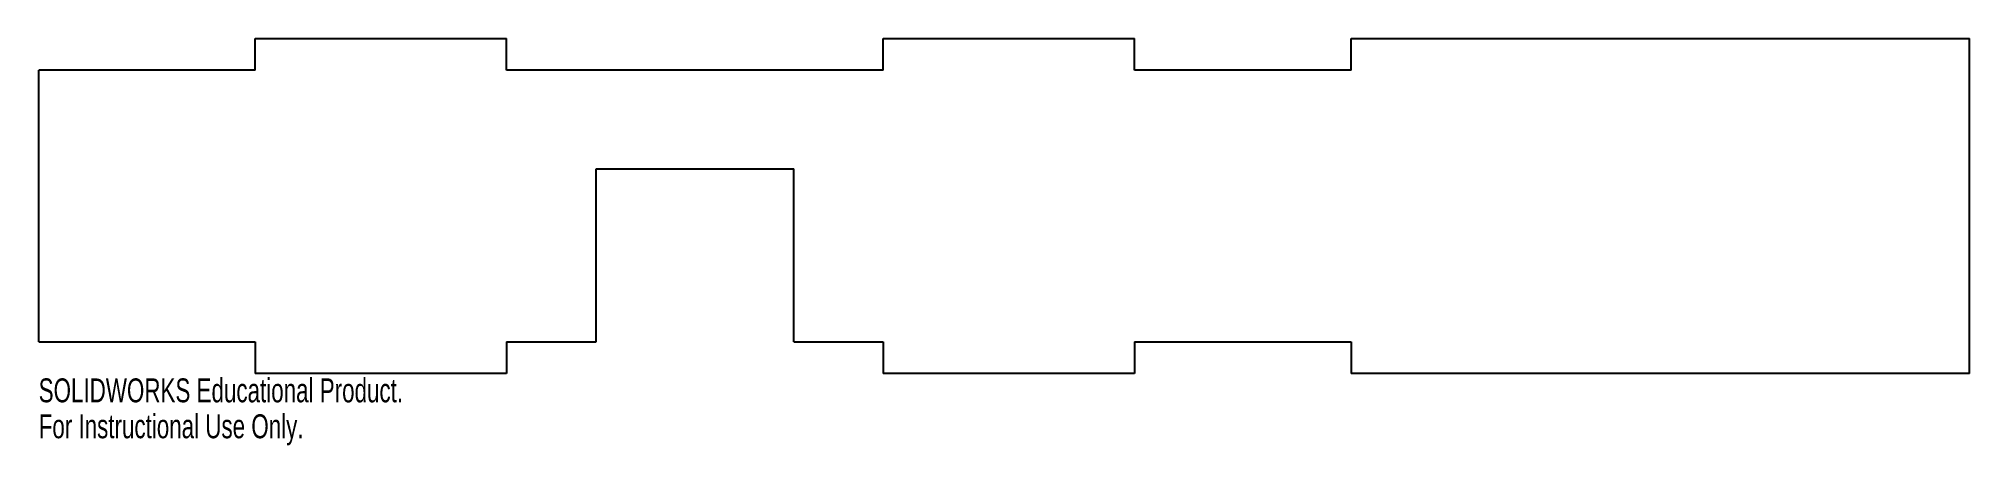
# Model space of a CAD drawing. Header units: inches. Extents: x -5.2 to 10.1, y -0.8 to 2.4.
import ezdxf

# ---------------------------------------------------------------- set-up
doc = ezdxf.new("R2010")
doc.units = ezdxf.units.IN
doc.header["$MEASUREMENT"] = 0
doc.styles.add('SLDTEXTSTYLE0', font='TXT', dxfattribs={"width": 0.7})

msp = doc.modelspace()

# ---------------------------------------------------------------- linework, layer by layer
at = {"color": 7, "linetype": 'Continuous', "lineweight": 25}
for p, q in [((-3.5, 2.415), (-1.5, 2.415)), ((-3.5, 2.165), (-3.5, 2.415)), ((-1.5, 2.165), (-1.5, 2.415)), ((1.5, 2.415), (3.5, 2.415)), ((1.5, 2.165), (1.5, 2.415)), ((3.5, 2.165), (3.5, 2.415)), ((5.224, 2.415), (10.146, 2.415)), ((5.224, 2.165), (5.224, 2.415)), ((10.146, -0.25), (10.146, 2.415)), ((-3.5, 2.165), (-5.224, 2.165)), ((-5.224, 0), (-5.224, 2.165)), ((1.5, 2.165), (-1.5, 2.165)), ((5.224, 2.165), (3.5, 2.165)), ((-0.787, 0), (-0.787, 1.378)), ((-0.787, 1.378), (0.787, 1.378)), ((0.787, 0), (0.787, 1.378)), ((-5.224, 0), (-3.5, 0)), ((-3.5, 0), (-3.5, -0.25)), ((-1.5, 0), (-1.5, -0.25)), ((-1.5, 0), (-0.787, 0)), ((0.787, 0), (1.5, 0)), ((1.5, 0), (1.5, -0.25)), ((3.5, 0), (5.224, 0)), ((3.5, 0), (3.5, -0.25)), ((5.224, 0), (5.224, -0.25)), ((-1.5, -0.25), (-3.5, -0.25)), ((3.5, -0.25), (1.5, -0.25)), ((10.146, -0.25), (5.224, -0.25))]:
    msp.add_line(p, q, dxfattribs=at)

# ---------------------------------------------------------------- texts
at = {"color": 7, "linetype": 'Continuous', "char_height": 0.1903, "attachment_point": 1, "style": 'SLDTEXTSTYLE0'}
for s, insert in [('SOLIDWORKS Educational Product.', (-5.224, -0.29)), ('For Instructional Use Only.', (-5.224, -0.576))]:
    msp.add_mtext(s, dxfattribs=dict(at, insert=insert))

doc.saveas('drawing.dxf')
